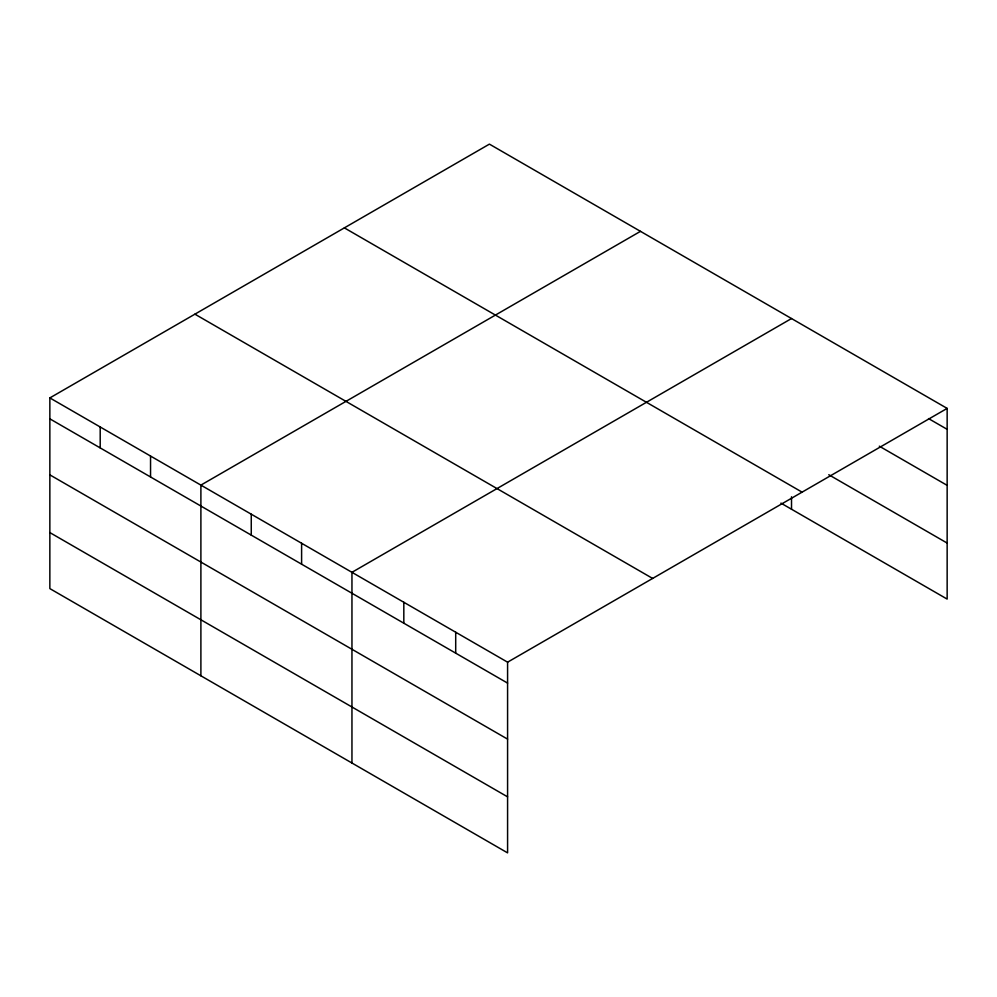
<?xml version="1.0" encoding="UTF-8"?>
<svg xmlns="http://www.w3.org/2000/svg" width="997" height="997" viewBox="0 0 997 997"><rect width="100%" height="100%" fill="white"/><g stroke="black" fill="none" stroke-linecap="round" stroke-linejoin="round"><path stroke-width="1.5" d="M507.585 739.126L507.585 662.182L49.85 397.915L49.85 588.604L507.585 852.871L507.585 739.126L49.85 474.859M780.925 503.111L947.15 599.085L947.15 408.396L489.415 144.129L49.85 397.915M640.473 231.341L200.895 485.115L200.895 675.816M791.518 318.541L351.953 572.328L351.953 763.017M507.585 662.182L947.15 408.396M928.531 418.578L947.15 429.321M879.317 446.182L947.15 485.352M828.769 474.722L947.15 543.066M344.364 227.877L802.087 492.144M194.914 314.167L652.636 578.434M49.85 418.84L507.585 683.107M49.85 532.585L507.585 796.852M791.518 496.793L791.518 509.243M455.704 632.235L455.704 653.16M403.822 602.275L403.822 623.212M301.605 543.265L301.605 564.19M251.256 514.19L251.256 535.115M150.547 456.053L150.547 476.977M100.199 426.978L100.199 447.915"/></g></svg>
